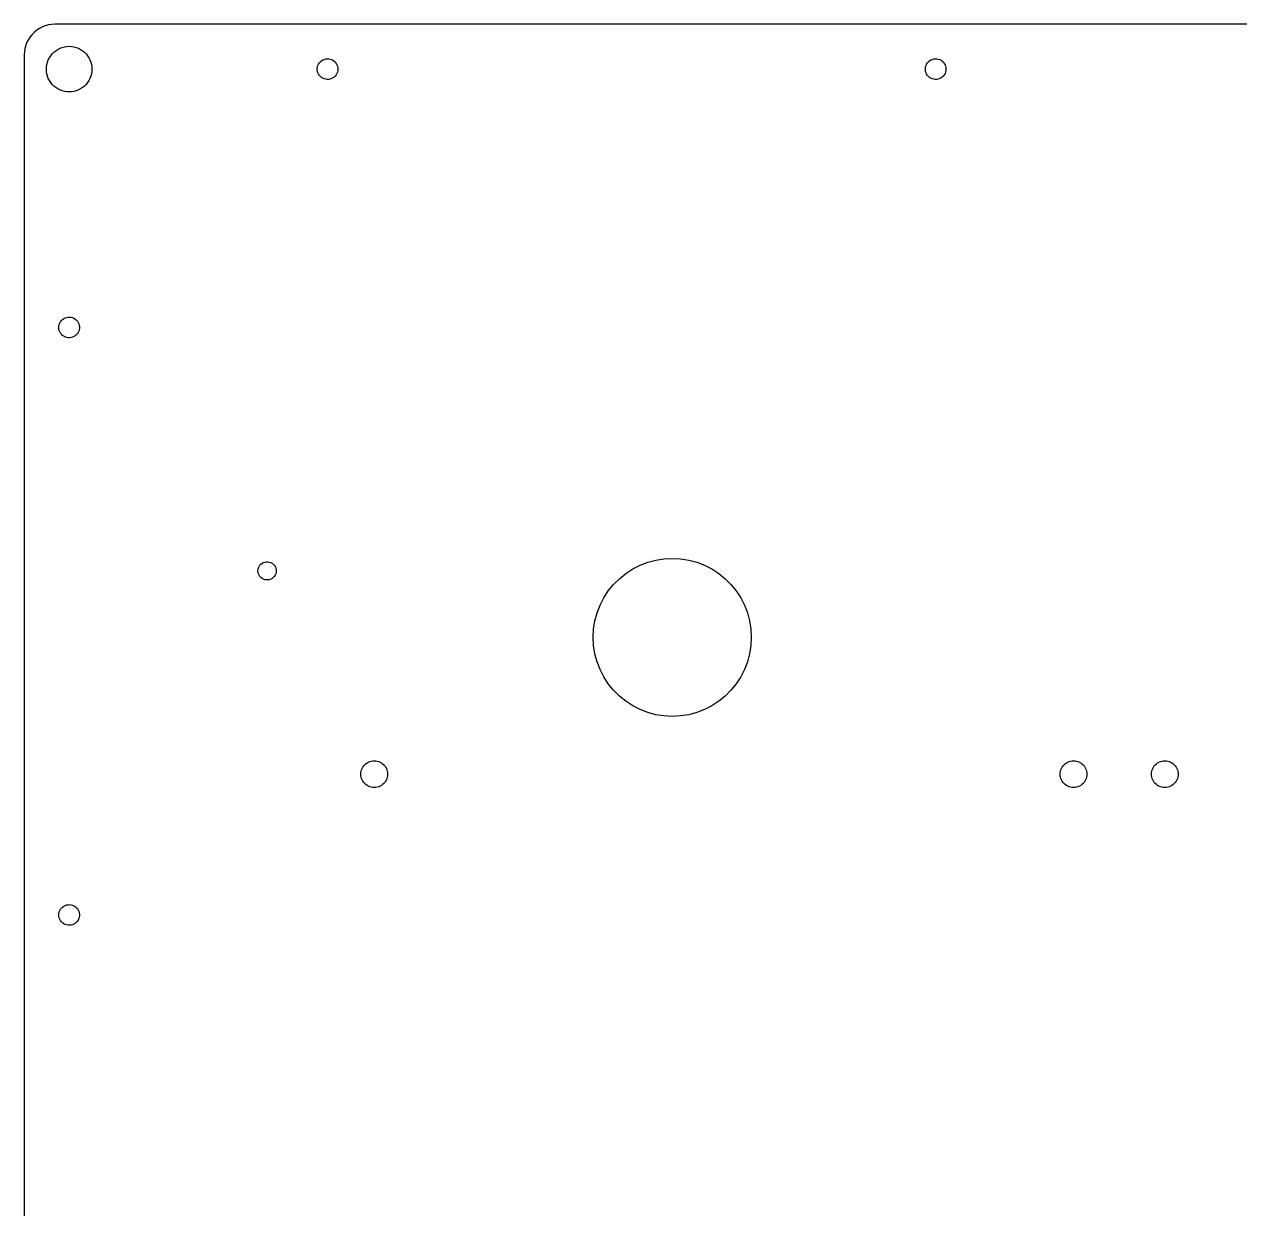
# Model space of a CAD drawing. Header units: metres. Extents: x -200 to 200, y -195 to 195.
# Drawn here: x -199.9 to 0, y 0 to 194.9 of the extents above; entities that cross this region are included whole.
import ezdxf

# ---------------------------------------------------------------- set-up
doc = ezdxf.new("R2010")
doc.units = ezdxf.units.M

msp = doc.modelspace()

# ---------------------------------------------------------------- linework, layer by layer
for p, q in [((-197.814, 193.92), (-198.221, 193.591)), ((-197.375, 194.205), (-197.814, 193.92)), ((-196.909, 194.443), (-197.375, 194.205)), ((-196.42, 194.63), (-196.909, 194.443)), ((-195.915, 194.766), (-196.42, 194.63)), ((-195.398, 194.848), (-195.915, 194.766)), ((-194.875, 194.875), (-195.398, 194.848)), ((194.875, 194.875), (-194.875, 194.875)), ((-199.443, 191.909), (-199.63, 191.42)), ((-199.205, 192.375), (-199.443, 191.909)), ((-198.92, 192.814), (-199.205, 192.375)), ((-198.591, 193.221), (-198.92, 192.814)), ((-198.221, 193.591), (-198.591, 193.221)), ((-199.848, 190.398), (-199.875, 189.875)), ((-199.766, 190.915), (-199.848, 190.398)), ((-199.63, 191.42), (-199.766, 190.915)), ((-195.534, 189.704), (-195.287, 190.009)), ((-195.287, 190.009), (-195.009, 190.287)), ((-195.009, 190.287), (-194.704, 190.534)), ((-194.704, 190.534), (-194.375, 190.748)), ((-194.375, 190.748), (-194.025, 190.926)), ((-194.025, 190.926), (-193.659, 191.066)), ((-193.659, 191.066), (-193.28, 191.168)), ((-193.28, 191.168), (-192.892, 191.229)), ((-192.892, 191.229), (-192.5, 191.25)), ((-192.5, 191.25), (-192.108, 191.229)), ((-192.108, 191.229), (-191.72, 191.168)), ((-191.72, 191.168), (-191.341, 191.066)), ((-191.341, 191.066), (-190.975, 190.926)), ((-190.975, 190.926), (-190.625, 190.748)), ((-190.625, 190.748), (-190.296, 190.534)), ((-190.296, 190.534), (-189.991, 190.287)), ((-189.991, 190.287), (-189.713, 190.009)), ((-189.713, 190.009), (-189.466, 189.704)), ((-199.875, 189.875), (-199.875, -189.875)), ((-196.25, 187.5), (-196.229, 187.892)), ((-196.229, 187.892), (-196.168, 188.28)), ((-196.168, 188.28), (-196.066, 188.659)), ((-196.066, 188.659), (-195.926, 189.025)), ((-195.926, 189.025), (-195.748, 189.375)), ((-195.748, 189.375), (-195.534, 189.704)), ((-189.466, 189.704), (-189.252, 189.375)), ((-189.252, 189.375), (-189.074, 189.025)), ((-189.074, 189.025), (-188.934, 188.659)), ((-188.934, 188.659), (-188.832, 188.28)), ((-188.832, 188.28), (-188.771, 187.892)), ((-188.771, 187.892), (-188.75, 187.5)), ((-151.659, 187.87), (-151.588, 188.107)), ((-151.588, 188.107), (-151.482, 188.332)), ((-151.482, 188.332), (-151.346, 188.539)), ((-151.346, 188.539), (-151.18, 188.724)), ((-151.18, 188.724), (-150.989, 188.883)), ((-150.989, 188.883), (-150.777, 189.012)), ((-150.777, 189.012), (-150.549, 189.109)), ((-150.549, 189.109), (-150.309, 189.172)), ((-150.309, 189.172), (-150.062, 189.199)), ((-150.062, 189.199), (-149.814, 189.19)), ((-149.814, 189.19), (-149.57, 189.145)), ((-149.57, 189.145), (-149.335, 189.065)), ((-149.335, 189.065), (-149.114, 188.951)), ((-149.114, 188.951), (-148.913, 188.807)), ((-148.913, 188.807), (-148.734, 188.634)), ((-148.734, 188.634), (-148.582, 188.438)), ((-148.582, 188.438), (-148.461, 188.222)), ((-148.461, 188.222), (-148.372, 187.99)), ((-148.372, 187.99), (-148.318, 187.748)), ((-51.6593, 187.87), (-51.5878, 188.107)), ((-51.5878, 188.107), (-51.4825, 188.332)), ((-51.4825, 188.332), (-51.3455, 188.539)), ((-51.3455, 188.539), (-51.1799, 188.724)), ((-51.1799, 188.724), (-50.9892, 188.883)), ((-50.9892, 188.883), (-50.7773, 189.012)), ((-50.7773, 189.012), (-50.5489, 189.109)), ((-50.5489, 189.109), (-50.3088, 189.172)), ((-50.3088, 189.172), (-50.0621, 189.199)), ((-50.0621, 189.199), (-49.8141, 189.19)), ((-49.8141, 189.19), (-49.57, 189.145)), ((-49.57, 189.145), (-49.3351, 189.065)), ((-49.3351, 189.065), (-49.1144, 188.951)), ((-49.1144, 188.951), (-48.9126, 188.807)), ((-48.9126, 188.807), (-48.7339, 188.634)), ((-48.7339, 188.634), (-48.5822, 188.438)), ((-48.5822, 188.438), (-48.4607, 188.222)), ((-48.4607, 188.222), (-48.3721, 187.99)), ((-48.3721, 187.99), (-48.3181, 187.748)), ((-196.229, 187.108), (-196.25, 187.5)), ((-196.168, 186.72), (-196.229, 187.108)), ((-196.066, 186.341), (-196.168, 186.72)), ((-195.926, 185.975), (-196.066, 186.341)), ((-195.748, 185.625), (-195.926, 185.975)), ((-189.074, 185.975), (-189.252, 185.625)), ((-188.934, 186.341), (-189.074, 185.975)), ((-188.832, 186.72), (-188.934, 186.341)), ((-188.771, 187.108), (-188.832, 186.72)), ((-188.75, 187.5), (-188.771, 187.108)), ((-151.695, 187.624), (-151.659, 187.87)), ((-151.695, 187.376), (-151.695, 187.624)), ((-151.659, 187.13), (-151.695, 187.376)), ((-151.588, 186.893), (-151.659, 187.13)), ((-151.482, 186.668), (-151.588, 186.893)), ((-151.346, 186.461), (-151.482, 186.668)), ((-151.18, 186.276), (-151.346, 186.461)), ((-150.989, 186.117), (-151.18, 186.276)), ((-150.777, 185.988), (-150.989, 186.117)), ((-150.549, 185.891), (-150.777, 185.988)), ((-150.309, 185.828), (-150.549, 185.891)), ((-149.335, 185.935), (-149.57, 185.855)), ((-149.114, 186.049), (-149.335, 185.935)), ((-148.913, 186.193), (-149.114, 186.049)), ((-148.734, 186.366), (-148.913, 186.193)), ((-148.582, 186.562), (-148.734, 186.366)), ((-148.461, 186.778), (-148.582, 186.562)), ((-148.372, 187.01), (-148.461, 186.778)), ((-148.318, 187.252), (-148.372, 187.01)), ((-148.318, 187.748), (-148.3, 187.5)), ((-148.3, 187.5), (-148.318, 187.252)), ((-51.6955, 187.624), (-51.6593, 187.87)), ((-51.6955, 187.376), (-51.6955, 187.624)), ((-51.6593, 187.13), (-51.6955, 187.376)), ((-51.5878, 186.893), (-51.6593, 187.13)), ((-51.4825, 186.668), (-51.5878, 186.893)), ((-51.3455, 186.461), (-51.4825, 186.668)), ((-51.1799, 186.276), (-51.3455, 186.461)), ((-50.9892, 186.117), (-51.1799, 186.276)), ((-50.7773, 185.988), (-50.9892, 186.117)), ((-50.5489, 185.891), (-50.7773, 185.988)), ((-50.3088, 185.828), (-50.5489, 185.891)), ((-49.3351, 185.935), (-49.57, 185.855)), ((-49.1144, 186.049), (-49.3351, 185.935)), ((-48.9126, 186.193), (-49.1144, 186.049)), ((-48.7339, 186.366), (-48.9126, 186.193)), ((-48.5822, 186.562), (-48.7339, 186.366)), ((-48.4607, 186.778), (-48.5822, 186.562)), ((-48.3721, 187.01), (-48.4607, 186.778)), ((-48.3181, 187.252), (-48.3721, 187.01)), ((-48.3181, 187.748), (-48.3, 187.5)), ((-48.3, 187.5), (-48.3181, 187.252)), ((-195.534, 185.296), (-195.748, 185.625)), ((-195.287, 184.991), (-195.534, 185.296)), ((-195.009, 184.713), (-195.287, 184.991)), ((-194.704, 184.466), (-195.009, 184.713)), ((-194.375, 184.252), (-194.704, 184.466)), ((-194.025, 184.074), (-194.375, 184.252)), ((-193.659, 183.934), (-194.025, 184.074)), ((-193.28, 183.832), (-193.659, 183.934)), ((-191.341, 183.934), (-191.72, 183.832)), ((-190.975, 184.074), (-191.341, 183.934)), ((-190.625, 184.252), (-190.975, 184.074)), ((-190.296, 184.466), (-190.625, 184.252)), ((-189.991, 184.713), (-190.296, 184.466)), ((-189.713, 184.991), (-189.991, 184.713)), ((-189.466, 185.296), (-189.713, 184.991)), ((-189.252, 185.625), (-189.466, 185.296)), ((-150.062, 185.801), (-150.309, 185.828)), ((-149.814, 185.81), (-150.062, 185.801)), ((-149.57, 185.855), (-149.814, 185.81)), ((-50.0621, 185.801), (-50.3088, 185.828)), ((-49.8141, 185.81), (-50.0621, 185.801)), ((-49.57, 185.855), (-49.8141, 185.81)), ((-192.892, 183.771), (-193.28, 183.832)), ((-192.5, 183.75), (-192.892, 183.771)), ((-192.108, 183.771), (-192.5, 183.75)), ((-191.72, 183.832), (-192.108, 183.771)), ((-194.039, 145.722), (-193.918, 145.938)), ((-193.918, 145.938), (-193.766, 146.134)), ((-193.766, 146.134), (-193.587, 146.307)), ((-193.587, 146.307), (-193.386, 146.451)), ((-193.386, 146.451), (-193.165, 146.565)), ((-193.165, 146.565), (-192.93, 146.645)), ((-192.93, 146.645), (-192.686, 146.69)), ((-192.686, 146.69), (-192.438, 146.699)), ((-192.438, 146.699), (-192.191, 146.672)), ((-192.191, 146.672), (-191.951, 146.609)), ((-191.951, 146.609), (-191.723, 146.512)), ((-191.723, 146.512), (-191.511, 146.383)), ((-191.511, 146.383), (-191.32, 146.224)), ((-191.32, 146.224), (-191.154, 146.039)), ((-191.154, 146.039), (-191.018, 145.832)), ((-194.2, 145), (-194.182, 145.248)), ((-194.182, 144.752), (-194.2, 145)), ((-194.182, 145.248), (-194.128, 145.49)), ((-194.128, 144.51), (-194.182, 144.752)), ((-194.128, 145.49), (-194.039, 145.722)), ((-194.039, 144.278), (-194.128, 144.51)), ((-193.918, 144.062), (-194.039, 144.278)), ((-193.766, 143.866), (-193.918, 144.062)), ((-191.154, 143.961), (-191.32, 143.776)), ((-191.018, 144.168), (-191.154, 143.961)), ((-191.018, 145.832), (-190.912, 145.607)), ((-190.912, 144.393), (-191.018, 144.168)), ((-190.912, 145.607), (-190.841, 145.37)), ((-190.841, 144.63), (-190.912, 144.393)), ((-190.841, 145.37), (-190.805, 145.124)), ((-190.805, 144.876), (-190.841, 144.63)), ((-190.805, 145.124), (-190.805, 144.876)), ((-193.587, 143.693), (-193.766, 143.866)), ((-193.386, 143.549), (-193.587, 143.693)), ((-193.165, 143.435), (-193.386, 143.549)), ((-192.93, 143.355), (-193.165, 143.435)), ((-192.686, 143.31), (-192.93, 143.355)), ((-192.438, 143.301), (-192.686, 143.31)), ((-192.191, 143.328), (-192.438, 143.301)), ((-191.951, 143.391), (-192.191, 143.328)), ((-191.723, 143.488), (-191.951, 143.391)), ((-191.511, 143.617), (-191.723, 143.488)), ((-191.32, 143.776), (-191.511, 143.617)), ((-161.134, 105.871), (-160.966, 106.054)), ((-160.966, 106.054), (-160.77, 106.206)), ((-160.77, 106.206), (-160.553, 106.324)), ((-160.553, 106.324), (-160.318, 106.404)), ((-160.318, 106.404), (-160.074, 106.445)), ((-160.074, 106.445), (-159.826, 106.445)), ((-159.826, 106.445), (-159.582, 106.404)), ((-159.582, 106.404), (-159.347, 106.324)), ((-159.347, 106.324), (-159.13, 106.206)), ((-159.13, 106.206), (-158.934, 106.054)), ((-158.934, 106.054), (-158.766, 105.871)), ((-98.6076, 105.876), (-97.3372, 106.364)), ((-97.3372, 106.364), (-96.0228, 106.716)), ((-96.0228, 106.716), (-94.6789, 106.929)), ((-94.6789, 106.929), (-93.32, 107)), ((-93.32, 107), (-91.9611, 106.929)), ((-91.9611, 106.929), (-90.6171, 106.716)), ((-90.6171, 106.716), (-89.3028, 106.364)), ((-89.3028, 106.364), (-88.0324, 105.876)), ((-161.45, 104.95), (-161.43, 105.197)), ((-161.43, 104.703), (-161.45, 104.95)), ((-161.43, 105.197), (-161.369, 105.437)), ((-161.369, 104.463), (-161.43, 104.703)), ((-161.369, 105.437), (-161.269, 105.664)), ((-161.269, 104.236), (-161.369, 104.463)), ((-161.269, 105.664), (-161.134, 105.871)), ((-161.134, 104.029), (-161.269, 104.236)), ((-160.966, 103.846), (-161.134, 104.029)), ((-158.766, 104.029), (-158.934, 103.846)), ((-158.766, 105.871), (-158.631, 105.664)), ((-158.631, 104.236), (-158.766, 104.029)), ((-158.631, 105.664), (-158.531, 105.437)), ((-158.531, 104.463), (-158.631, 104.236)), ((-158.531, 105.437), (-158.47, 105.197)), ((-158.47, 104.703), (-158.531, 104.463)), ((-158.47, 105.197), (-158.45, 104.95)), ((-158.45, 104.95), (-158.47, 104.703)), ((-102.019, 103.661), (-100.961, 104.517)), ((-100.961, 104.517), (-99.82, 105.258)), ((-99.82, 105.258), (-98.6076, 105.876)), ((-88.0324, 105.876), (-86.82, 105.258)), ((-86.82, 105.258), (-85.6788, 104.517)), ((-85.6788, 104.517), (-84.6213, 103.661)), ((-160.77, 103.694), (-160.966, 103.846)), ((-160.553, 103.576), (-160.77, 103.694)), ((-160.318, 103.496), (-160.553, 103.576)), ((-160.074, 103.455), (-160.318, 103.496)), ((-159.826, 103.455), (-160.074, 103.455)), ((-159.582, 103.496), (-159.826, 103.455)), ((-159.347, 103.576), (-159.582, 103.496)), ((-159.13, 103.694), (-159.347, 103.576)), ((-158.934, 103.846), (-159.13, 103.694)), ((-103.837, 101.641), (-102.981, 102.699)), ((-102.981, 102.699), (-102.019, 103.661)), ((-84.6213, 103.661), (-83.6591, 102.699)), ((-83.6591, 102.699), (-82.8028, 101.641)), ((-105.196, 99.2876), (-104.578, 100.5)), ((-104.578, 100.5), (-103.837, 101.641)), ((-82.8028, 101.641), (-82.0617, 100.5)), ((-82.0617, 100.5), (-81.4439, 99.2876)), ((-106.036, 96.7029), (-105.684, 98.0172)), ((-105.684, 98.0172), (-105.196, 99.2876)), ((-81.4439, 99.2876), (-80.9563, 98.0172)), ((-80.9563, 98.0172), (-80.6041, 96.7029)), ((-106.249, 95.3589), (-106.036, 96.7029)), ((-80.6041, 96.7029), (-80.3912, 95.3589)), ((-106.32, 94), (-106.249, 95.3589)), ((-106.249, 92.6411), (-106.32, 94)), ((-80.3912, 95.3589), (-80.32, 94)), ((-80.32, 94), (-80.3912, 92.6411)), ((-106.036, 91.2971), (-106.249, 92.6411)), ((-80.3912, 92.6411), (-80.6041, 91.2971)), ((-105.684, 89.9828), (-106.036, 91.2971)), ((-105.196, 88.7124), (-105.684, 89.9828)), ((-80.9563, 89.9828), (-81.4439, 88.7124)), ((-80.6041, 91.2971), (-80.9563, 89.9828)), ((-104.578, 87.5), (-105.196, 88.7124)), ((-81.4439, 88.7124), (-82.0617, 87.5)), ((-103.837, 86.3588), (-104.578, 87.5)), ((-102.981, 85.3013), (-103.837, 86.3588)), ((-82.8028, 86.3588), (-83.6591, 85.3013)), ((-82.0617, 87.5), (-82.8028, 86.3588)), ((-102.019, 84.3391), (-102.981, 85.3013)), ((-100.961, 83.4828), (-102.019, 84.3391)), ((-84.6213, 84.3391), (-85.6788, 83.4828)), ((-83.6591, 85.3013), (-84.6213, 84.3391)), ((-99.82, 82.7417), (-100.961, 83.4828)), ((-98.6076, 82.1239), (-99.82, 82.7417)), ((-97.3372, 81.6363), (-98.6076, 82.1239)), ((-88.0324, 82.1239), (-89.3028, 81.6363)), ((-86.82, 82.7417), (-88.0324, 82.1239)), ((-85.6788, 83.4828), (-86.82, 82.7417)), ((-96.0228, 81.2841), (-97.3372, 81.6363)), ((-94.6789, 81.0712), (-96.0228, 81.2841)), ((-93.32, 81), (-94.6789, 81.0712)), ((-91.9611, 81.0712), (-93.32, 81)), ((-90.6171, 81.2841), (-91.9611, 81.0712)), ((-89.3028, 81.6363), (-90.6171, 81.2841)), ((-144.506, 71.7463), (-144.465, 71.9895)), ((-144.465, 71.9895), (-144.397, 72.2266)), ((-144.397, 72.2266), (-144.302, 72.4545)), ((-144.302, 72.4545), (-144.183, 72.6705)), ((-144.183, 72.6705), (-144.04, 72.8717)), ((-144.04, 72.8717), (-143.876, 73.0556)), ((-143.876, 73.0556), (-143.692, 73.22)), ((-143.692, 73.22), (-143.49, 73.3628)), ((-143.49, 73.3628), (-143.275, 73.4821)), ((-143.275, 73.4821), (-143.047, 73.5765)), ((-143.047, 73.5765), (-142.81, 73.6448)), ((-142.81, 73.6448), (-142.566, 73.6862)), ((-142.566, 73.6862), (-142.32, 73.7)), ((-142.32, 73.7), (-142.074, 73.6862)), ((-142.074, 73.6862), (-141.83, 73.6448)), ((-141.83, 73.6448), (-141.593, 73.5765)), ((-141.593, 73.5765), (-141.365, 73.4821)), ((-141.365, 73.4821), (-141.15, 73.3628)), ((-141.15, 73.3628), (-140.948, 73.22)), ((-140.948, 73.22), (-140.764, 73.0556)), ((-140.764, 73.0556), (-140.6, 72.8717)), ((-140.6, 72.8717), (-140.457, 72.6705)), ((-140.457, 72.6705), (-140.338, 72.4545)), ((-140.338, 72.4545), (-140.243, 72.2266)), ((-140.243, 72.2266), (-140.175, 71.9895)), ((-140.175, 71.9895), (-140.134, 71.7463)), ((-29.5062, 71.7463), (-29.4648, 71.9895)), ((-29.4648, 71.9895), (-29.3965, 72.2266)), ((-29.3965, 72.2266), (-29.3021, 72.4545)), ((-29.3021, 72.4545), (-29.1828, 72.6705)), ((-29.1828, 72.6705), (-29.04, 72.8717)), ((-29.04, 72.8717), (-28.8756, 73.0556)), ((-28.8756, 73.0556), (-28.6917, 73.22)), ((-28.6917, 73.22), (-28.4905, 73.3628)), ((-28.4905, 73.3628), (-28.2745, 73.4821)), ((-28.2745, 73.4821), (-28.0466, 73.5765)), ((-28.0466, 73.5765), (-27.8095, 73.6448)), ((-27.8095, 73.6448), (-27.5663, 73.6862)), ((-27.5663, 73.6862), (-27.32, 73.7)), ((-27.32, 73.7), (-27.0737, 73.6862)), ((-27.0737, 73.6862), (-26.8304, 73.6448)), ((-26.8304, 73.6448), (-26.5934, 73.5765)), ((-26.5934, 73.5765), (-26.3654, 73.4821)), ((-26.3654, 73.4821), (-26.1495, 73.3628)), ((-26.1495, 73.3628), (-25.9483, 73.22)), ((-25.9483, 73.22), (-25.7644, 73.0556)), ((-25.7644, 73.0556), (-25.6, 72.8717)), ((-25.6, 72.8717), (-25.4572, 72.6705)), ((-25.4572, 72.6705), (-25.3379, 72.4545)), ((-25.3379, 72.4545), (-25.2435, 72.2266)), ((-25.2435, 72.2266), (-25.1752, 71.9895)), ((-25.1752, 71.9895), (-25.1338, 71.7463)), ((-14.5062, 71.7463), (-14.4648, 71.9895)), ((-14.4648, 71.9895), (-14.3965, 72.2266)), ((-14.3965, 72.2266), (-14.3021, 72.4545)), ((-14.3021, 72.4545), (-14.1828, 72.6705)), ((-14.1828, 72.6705), (-14.04, 72.8717)), ((-14.04, 72.8717), (-13.8756, 73.0556)), ((-13.8756, 73.0556), (-13.6917, 73.22)), ((-13.6917, 73.22), (-13.4905, 73.3628)), ((-13.4905, 73.3628), (-13.2745, 73.4821)), ((-13.2745, 73.4821), (-13.0466, 73.5765)), ((-13.0466, 73.5765), (-12.8095, 73.6448)), ((-12.8095, 73.6448), (-12.5663, 73.6862)), ((-12.5663, 73.6862), (-12.32, 73.7)), ((-12.32, 73.7), (-12.0737, 73.6862)), ((-12.0737, 73.6862), (-11.8304, 73.6448)), ((-11.8304, 73.6448), (-11.5934, 73.5765)), ((-11.5934, 73.5765), (-11.3654, 73.4821)), ((-11.3654, 73.4821), (-11.1495, 73.3628)), ((-11.1495, 73.3628), (-10.9483, 73.22)), ((-10.9483, 73.22), (-10.7644, 73.0556)), ((-10.7644, 73.0556), (-10.6, 72.8717)), ((-10.6, 72.8717), (-10.4572, 72.6705)), ((-10.4572, 72.6705), (-10.3379, 72.4545)), ((-10.3379, 72.4545), (-10.2435, 72.2266)), ((-10.2435, 72.2266), (-10.1752, 71.9895)), ((-10.1752, 71.9895), (-10.1338, 71.7463)), ((-144.52, 71.5), (-144.506, 71.7463)), ((-144.506, 71.2537), (-144.52, 71.5)), ((-144.465, 71.0105), (-144.506, 71.2537)), ((-144.397, 70.7734), (-144.465, 71.0105)), ((-144.302, 70.5455), (-144.397, 70.7734)), ((-144.183, 70.3295), (-144.302, 70.5455)), ((-144.04, 70.1283), (-144.183, 70.3295)), ((-143.876, 69.9444), (-144.04, 70.1283)), ((-140.6, 70.1283), (-140.764, 69.9444)), ((-140.457, 70.3295), (-140.6, 70.1283)), ((-140.338, 70.5455), (-140.457, 70.3295)), ((-140.243, 70.7734), (-140.338, 70.5455)), ((-140.175, 71.0105), (-140.243, 70.7734)), ((-140.134, 71.2537), (-140.175, 71.0105)), ((-140.134, 71.7463), (-140.12, 71.5)), ((-140.12, 71.5), (-140.134, 71.2537)), ((-29.52, 71.5), (-29.5062, 71.7463)), ((-29.5062, 71.2537), (-29.52, 71.5)), ((-29.4648, 71.0105), (-29.5062, 71.2537)), ((-29.3965, 70.7734), (-29.4648, 71.0105)), ((-29.3021, 70.5455), (-29.3965, 70.7734)), ((-29.1828, 70.3295), (-29.3021, 70.5455)), ((-29.04, 70.1283), (-29.1828, 70.3295)), ((-28.8756, 69.9444), (-29.04, 70.1283)), ((-25.6, 70.1283), (-25.7644, 69.9444)), ((-25.4572, 70.3295), (-25.6, 70.1283)), ((-25.3379, 70.5455), (-25.4572, 70.3295)), ((-25.2435, 70.7734), (-25.3379, 70.5455)), ((-25.1752, 71.0105), (-25.2435, 70.7734)), ((-25.1338, 71.2537), (-25.1752, 71.0105)), ((-25.1338, 71.7463), (-25.12, 71.5)), ((-25.12, 71.5), (-25.1338, 71.2537)), ((-14.52, 71.5), (-14.5062, 71.7463)), ((-14.5062, 71.2537), (-14.52, 71.5)), ((-14.4648, 71.0105), (-14.5062, 71.2537)), ((-14.3965, 70.7734), (-14.4648, 71.0105)), ((-14.3021, 70.5455), (-14.3965, 70.7734)), ((-14.1828, 70.3295), (-14.3021, 70.5455)), ((-14.04, 70.1283), (-14.1828, 70.3295)), ((-13.8756, 69.9444), (-14.04, 70.1283)), ((-10.6, 70.1283), (-10.7644, 69.9444)), ((-10.4572, 70.3295), (-10.6, 70.1283)), ((-10.3379, 70.5455), (-10.4572, 70.3295)), ((-10.2435, 70.7734), (-10.3379, 70.5455)), ((-10.1752, 71.0105), (-10.2435, 70.7734)), ((-10.1338, 71.2537), (-10.1752, 71.0105)), ((-10.1338, 71.7463), (-10.12, 71.5)), ((-10.12, 71.5), (-10.1338, 71.2537)), ((-143.692, 69.78), (-143.876, 69.9444)), ((-143.49, 69.6372), (-143.692, 69.78)), ((-143.275, 69.5179), (-143.49, 69.6372)), ((-143.047, 69.4234), (-143.275, 69.5179)), ((-142.81, 69.3551), (-143.047, 69.4234)), ((-142.566, 69.3138), (-142.81, 69.3551)), ((-142.32, 69.3), (-142.566, 69.3138)), ((-142.074, 69.3138), (-142.32, 69.3)), ((-141.83, 69.3551), (-142.074, 69.3138)), ((-141.593, 69.4234), (-141.83, 69.3551)), ((-141.365, 69.5179), (-141.593, 69.4234)), ((-141.15, 69.6372), (-141.365, 69.5179)), ((-140.948, 69.78), (-141.15, 69.6372)), ((-140.764, 69.9444), (-140.948, 69.78)), ((-28.6917, 69.78), (-28.8756, 69.9444)), ((-28.4905, 69.6372), (-28.6917, 69.78)), ((-28.2745, 69.5179), (-28.4905, 69.6372)), ((-28.0466, 69.4234), (-28.2745, 69.5179)), ((-27.8095, 69.3551), (-28.0466, 69.4234)), ((-27.5663, 69.3138), (-27.8095, 69.3551)), ((-27.32, 69.3), (-27.5663, 69.3138)), ((-27.0737, 69.3138), (-27.32, 69.3)), ((-26.8304, 69.3551), (-27.0737, 69.3138)), ((-26.5934, 69.4234), (-26.8304, 69.3551)), ((-26.3654, 69.5179), (-26.5934, 69.4234)), ((-26.1495, 69.6372), (-26.3654, 69.5179)), ((-25.9483, 69.78), (-26.1495, 69.6372)), ((-25.7644, 69.9444), (-25.9483, 69.78)), ((-13.6917, 69.78), (-13.8756, 69.9444)), ((-13.4905, 69.6372), (-13.6917, 69.78)), ((-13.2745, 69.5179), (-13.4905, 69.6372)), ((-13.0466, 69.4234), (-13.2745, 69.5179)), ((-12.8095, 69.3551), (-13.0466, 69.4234)), ((-12.5663, 69.3138), (-12.8095, 69.3551)), ((-12.32, 69.3), (-12.5663, 69.3138)), ((-12.0737, 69.3138), (-12.32, 69.3)), ((-11.8304, 69.3551), (-12.0737, 69.3138)), ((-11.5934, 69.4234), (-11.8304, 69.3551)), ((-11.3654, 69.5179), (-11.5934, 69.4234)), ((-11.1495, 69.6372), (-11.3654, 69.5179)), ((-10.9483, 69.78), (-11.1495, 69.6372)), ((-10.7644, 69.9444), (-10.9483, 69.78)), ((-193.165, 49.8979), (-192.93, 49.978)), ((-192.93, 49.978), (-192.686, 50.0231)), ((-192.686, 50.0231), (-192.438, 50.0322)), ((-192.438, 50.0322), (-192.191, 50.0051)), ((-192.191, 50.0051), (-191.951, 49.9423)), ((-194.2, 48.3333), (-194.182, 48.5809)), ((-194.182, 48.0858), (-194.2, 48.3333)), ((-194.182, 48.5809), (-194.128, 48.8231)), ((-194.128, 47.8436), (-194.182, 48.0858)), ((-194.128, 48.8231), (-194.039, 49.0549)), ((-194.039, 49.0549), (-193.918, 49.2713)), ((-193.918, 49.2713), (-193.766, 49.4678)), ((-193.766, 49.4678), (-193.587, 49.64)), ((-193.587, 49.64), (-193.386, 49.7844)), ((-193.386, 49.7844), (-193.165, 49.8979)), ((-191.951, 49.9423), (-191.723, 49.8452)), ((-191.723, 49.8452), (-191.511, 49.7159)), ((-191.511, 49.7159), (-191.32, 49.5572)), ((-191.32, 49.5572), (-191.154, 49.3723)), ((-191.154, 49.3723), (-191.018, 49.1653)), ((-191.018, 49.1653), (-190.912, 48.9406)), ((-190.912, 48.9406), (-190.841, 48.703)), ((-190.841, 48.703), (-190.805, 48.4574)), ((-190.805, 48.2092), (-190.841, 47.9637)), ((-190.805, 48.4574), (-190.805, 48.2092)), ((-194.039, 47.6118), (-194.128, 47.8436)), ((-193.918, 47.3953), (-194.039, 47.6118)), ((-193.766, 47.1989), (-193.918, 47.3953)), ((-193.587, 47.0266), (-193.766, 47.1989)), ((-193.386, 46.8822), (-193.587, 47.0266)), ((-193.165, 46.7687), (-193.386, 46.8822)), ((-192.93, 46.6886), (-193.165, 46.7687)), ((-192.686, 46.6435), (-192.93, 46.6886)), ((-192.438, 46.6345), (-192.686, 46.6435)), ((-192.191, 46.6616), (-192.438, 46.6345)), ((-191.951, 46.7244), (-192.191, 46.6616)), ((-191.723, 46.8214), (-191.951, 46.7244)), ((-191.511, 46.9507), (-191.723, 46.8214)), ((-191.32, 47.1095), (-191.511, 46.9507)), ((-191.154, 47.2943), (-191.32, 47.1095)), ((-191.018, 47.5013), (-191.154, 47.2943)), ((-190.912, 47.726), (-191.018, 47.5013)), ((-190.841, 47.9637), (-190.912, 47.726))]:
    msp.add_line(p, q)

doc.saveas('drawing.dxf')
